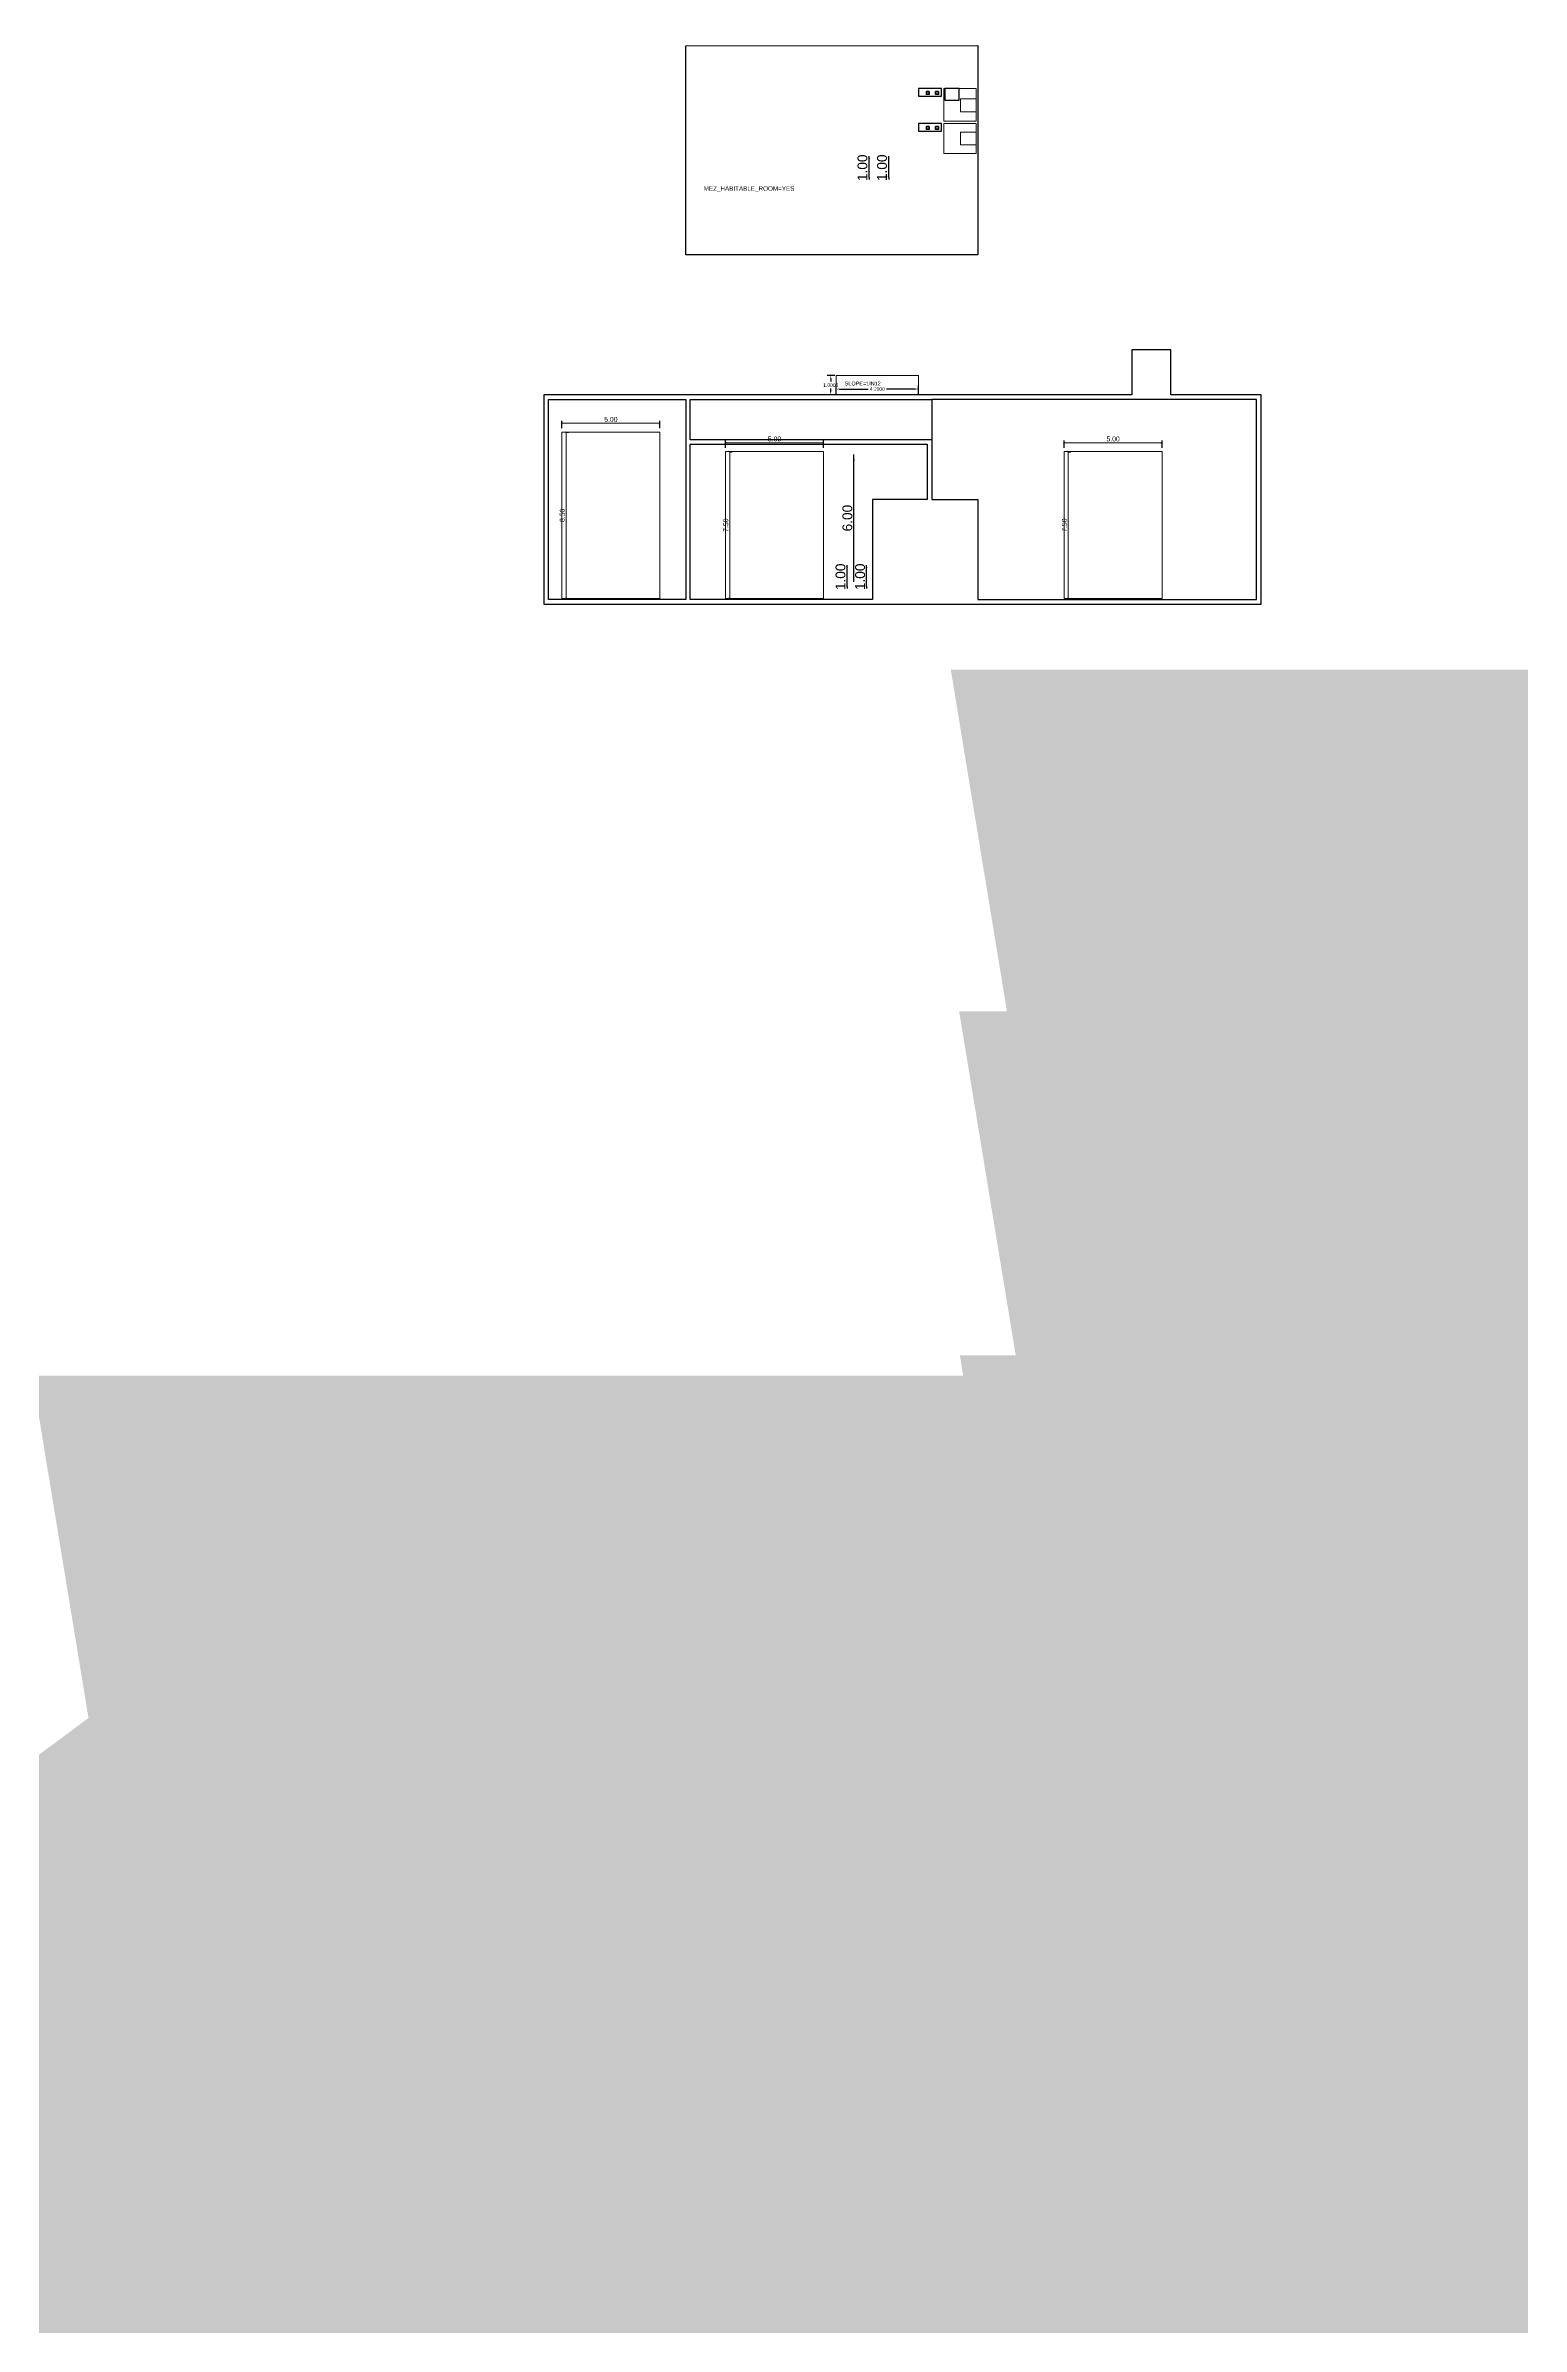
# Model space of a CAD drawing. Header units: metres. Extents: x 0 to 11269, y -5244 to -4054.
# Drawn here: x 10073.9 to 10149.3, y -4691 to -4574.5 of the extents above; entities that cross this region are included whole.
import ezdxf

# ---------------------------------------------------------------- set-up
doc = ezdxf.new("R2010")
doc.units = ezdxf.units.M
doc.header["$MEASUREMENT"] = 0
doc.header["$PDMODE"] = 2
for name, color, linetype, lineweight in [('BLK_1_DA_RAMP_1', 1, 'Continuous', 15), ('BLK_1_FLR_0_EXIT_WIDTH_STAIR', 1, 'Continuous', 15), ('BLK_1_FLR_0_REGULAR_ROOM_1', 4, 'Continuous', 15), ('BLK_1_FLR_0_REGULAR_ROOM_2', 4, 'Continuous', 15), ('BLK_1_FLR_0_REGULAR_ROOM_3', 4, 'Continuous', 15), ('BLK_1_FLR_0_ROOM_1_LIGHT_VENTILATION_1', 4, 'Continuous', 15), ('BLK_1_FLR_0_ROOM_2_LIGHT_VENTILATION_1', 4, 'Continuous', 15), ('BLK_1_FLR_0_ROOM_3_LIGHT_VENTILATION_1', 4, 'Continuous', 15), ('BLK_1_FLR_1_EXIT_WIDTH_STAIR', 1, 'Continuous', 15), ('TOILET_VENTILATION', 6, 'Continuous', 35)]:
    doc.layers.add(name, color=color, linetype=linetype, lineweight=lineweight)
for name, color, linetype in [('BLK_1_FLR_0_ EXIT_WIDTH_ DOOR', 2, 'Continuous'), ('BLK_1_FLR_0_BLT_UP_AREA', 45, 'Continuous'), ('BLK_1_FLR_0_BLT_UP_AREA_MEZ_1', 45, 'Continuous'), ('BLK_1_FLR_0_CARPET_AREA', 45, 'Continuous'), ('BLK_1_FLR_0_FLOOR_AREA_MEZ_1', 45, 'Continuous'), ('BLK_1_FLR_0_URINAL', 235, 'Continuous'), ('BLK_1_FLR_0_WASH', 56, 'Continuous'), ('BLK_1_FLR_0_WATER_CLOSET', 1, 'Continuous'), ('BLK_1_FLR_1_ EXIT_WIDTH_ DOOR', 2, 'Continuous'), ('DIM', 3, 'Continuous'), ('DIST_EXIT', 7, 'Continuous'), ('WORKSHOP_AREA', 45, 'Continuous')]:
    doc.layers.add(name, color=color, linetype=linetype)
doc.styles.add('ROMANS', font='romans.shx')
doc.styles.get("Standard").update_dxf_attribs({"font": 'arial.ttf'})
doc.styles.add('TITLE-THINBOLD', font='arial.ttf')
doc.dimstyles.new('300', dxfattribs={"dimscale": 0.1, "dimtxt": 500, "dimasz": 2000, "dimexe": 400, "dimexo": 1500, "dimgap": 0, "dimtad": 1, "dimlfac": 0.001, "dimzin": 0, "dimdsep": 46, "dimtxsty": 'Standard', "dimcen": 800, "dimse1": 1, "dimse2": 1, "dimclrd": 1, "dimclre": 5, "dimclrt": 3, "dimadec": 0, "dimazin": 0, "dimtfac": 1, "dimtix": 1, "dimtofl": 0, "dimtmove": 1, "dimatfit": 3, "dimfxl": 0, "dimtolj": 1, "dimtzin": 0, "dimarcsym": 0})
doc.dimstyles.get("Standard").update_dxf_attribs({"dimtxt": 0.18, "dimasz": 0.18, "dimexe": 0.18, "dimexo": 0.0625, "dimgap": 0.09, "dimtad": 0, "dimtih": 1, "dimtoh": 1, "dimdec": 4, "dimzin": 0, "dimdsep": 46, "dimtxsty": 'Standard', "dimcen": 0.09, "dimadec": 0, "dimazin": 0, "dimtfac": 1, "dimtdec": 4, "dimtofl": 0, "dimtmove": 0, "dimatfit": 3, "dimfxl": 0, "dimtolj": 1, "dimtzin": 0, "dimarcsym": 0})
doc.dimstyles.new('STANDARD$0', dxfattribs={"dimtxt": 200, "dimasz": 110, "dimexe": 110, "dimexo": 0.0625, "dimgap": 50, "dimtad": 2, "dimdec": 0, "dimzin": 0, "dimdsep": 46, "dimtxsty": 'ROMANS', "dimblk": 'OBLIQUE', "dimsah": 1, "dimcen": 0.09, "dimdle": 110, "dimclrd": 5, "dimclre": 5, "dimadec": 0, "dimazin": 0, "dimtfac": 1, "dimtdec": 0, "dimtofl": 0, "dimtmove": 2, "dimatfit": 3, "dimldrblk": 'OBLIQUE', "dimfxl": 0, "dimtolj": 1, "dimtzin": 0, "dimarcsym": 0})

# ---------------------------------------------------------------- blocks, each defined once
blk = doc.blocks.new('_ArchTick')
at = {"color": 0, "lineweight": 0, "const_width": 0.15}
blk.add_lwpolyline([(-0.5, -0.5), (0.5, 0.5)], dxfattribs=at)
blk = doc.blocks.new('*D213')
at = {"layer": 'BLK_1_FLR_0_EXIT_WIDTH_STAIR', "lineweight": -2}
for p, q in [((10115.82, -4601.14), (10115.82, -4601.04)), ((10115.82, -4602.14), (10115.82, -4601.14)), ((10115.82, -4602.14), (10115.82, -4602.24))]:
    blk.add_line(p, q, dxfattribs=at)
at = {"layer": 'DEFPOINTS', "color": 0}
for p in [(10115.82, -4601.14), (10116.58, -4601.14), (10116.7, -4602.14)]:
    blk.add_point(p, dxfattribs=at)
at = {"layer": 'BLK_1_FLR_0_EXIT_WIDTH_STAIR', "lineweight": -2, "xscale": 0.1, "yscale": 0.1, "zscale": 0.1}
for p, rotation in [((10115.82, -4601.14), 270), ((10115.82, -4602.14), 90)]:
    blk.add_blockref('_ArchTick', p, dxfattribs=dict(at, rotation=rotation))
at = {"layer": 'BLK_1_FLR_0_EXIT_WIDTH_STAIR', "lineweight": 0, "insert": (10115.49, -4601.64), "char_height": 0.5, "attachment_point": 5, "rotation": 90, "style": 'TITLE-THINBOLD'}
blk.add_mtext('\\A1;1.00', dxfattribs=at)
blk = doc.blocks.new('_Oblique')
at = {"color": 0, "linetype": 'ByBlock', "lineweight": -2}
blk.add_line((-0.5, -0.5), (0.5, 0.5), dxfattribs=at)
blk = doc.blocks.new('*D214')
at = {"layer": 'BLK_1_FLR_0_ EXIT_WIDTH_ DOOR', "lineweight": -2}
for p, q in [((10114.82, -4601.14), (10114.82, -4601.04)), ((10114.82, -4602.14), (10114.82, -4601.14)), ((10114.82, -4602.14), (10114.82, -4602.24))]:
    blk.add_line(p, q, dxfattribs=at)
at = {"layer": 'DEFPOINTS', "color": 0}
for p in [(10114.82, -4601.14), (10116.58, -4601.14), (10116.7, -4602.14)]:
    blk.add_point(p, dxfattribs=at)
at = {"layer": 'BLK_1_FLR_0_ EXIT_WIDTH_ DOOR', "lineweight": -2, "xscale": 0.1, "yscale": 0.1, "zscale": 0.1}
for p, rotation in [((10114.82, -4601.14), 270), ((10114.82, -4602.14), 90)]:
    blk.add_blockref('_ArchTick', p, dxfattribs=dict(at, rotation=rotation))
at = {"layer": 'BLK_1_FLR_0_ EXIT_WIDTH_ DOOR', "lineweight": 0, "insert": (10114.49, -4601.64), "char_height": 0.5, "attachment_point": 5, "rotation": 90, "style": 'TITLE-THINBOLD'}
blk.add_mtext('\\A1;1.00', dxfattribs=at)
blk = doc.blocks.new('*D225')
at = {"layer": 'DEFPOINTS', "color": 0}
for p in [(10114.82, -4595.64), (10115.17, -4595.64), (10114.82, -4601.64)]:
    blk.add_point(p, dxfattribs=at)
at = {"layer": 'DIST_EXIT', "lineweight": -2}
blk.add_line((10115.17, -4601.89), (10115.17, -4595.39), dxfattribs=at)
at = {"layer": 'DIST_EXIT', "lineweight": -2, "xscale": 0.1, "yscale": 0.1, "zscale": 0.1}
for p, rotation in [((10115.17, -4595.64), 90), ((10115.17, -4601.64), 270)]:
    blk.add_blockref('_ArchTick', p, dxfattribs=dict(at, rotation=rotation))
at = {"layer": 'DIST_EXIT', "lineweight": 0, "insert": (10114.84, -4598.64), "char_height": 0.5, "attachment_point": 5, "rotation": 90, "style": 'TITLE-THINBOLD'}
blk.add_mtext('\\A1;6.00', dxfattribs=at)
blk = doc.blocks.new('*D226')
at = {"layer": 'BLK_1_DA_RAMP_1', "color": 0, "lineweight": -2}
for p, q in [((10114.27, -4592.29), (10114.27, -4591.87)), ((10114.45, -4592.05), (10115.9, -4592.05)), ((10118.29, -4592.05), (10116.84, -4592.05)), ((10118.47, -4592.29), (10118.47, -4591.87))]:
    blk.add_line(p, q, dxfattribs=at)
at = {"layer": 'BLK_1_DA_RAMP_1', "color": 0}
for points in [[(10114.45, -4592.02), (10114.45, -4592.08), (10114.27, -4592.05)], [(10118.29, -4592.02), (10118.29, -4592.08), (10118.47, -4592.05)]]:
    blk.add_solid(points, dxfattribs=at)
at = {"layer": 'DEFPOINTS', "color": 0}
for p in [(10114.27, -4592.05), (10114.27, -4592.35), (10118.47, -4592.35)]:
    blk.add_point(p, dxfattribs=at)
at = {"layer": 'BLK_1_DA_RAMP_1', "color": 0, "insert": (10116.37, -4592.05), "char_height": 0.18, "attachment_point": 5}
blk.add_mtext('\\A1;4.2000', dxfattribs=at)
blk = doc.blocks.new('*D227')
at = {"layer": 'BLK_1_DA_RAMP_1', "color": 0, "lineweight": -2}
for p, q in [((10114.2, -4591.35), (10113.81, -4591.35)), ((10114.2, -4592.35), (10113.81, -4592.35)), ((10113.99, -4591.53), (10113.99, -4591.67)), ((10113.99, -4592.17), (10113.99, -4592.03))]:
    blk.add_line(p, q, dxfattribs=at)
at = {"layer": 'BLK_1_DA_RAMP_1', "color": 0}
for points in [[(10113.96, -4591.53), (10114.02, -4591.53), (10113.99, -4591.35)], [(10113.96, -4592.17), (10114.02, -4592.17), (10113.99, -4592.35)]]:
    blk.add_solid(points, dxfattribs=at)
at = {"layer": 'DEFPOINTS', "color": 0}
for p in [(10113.99, -4591.35), (10114.26, -4591.35), (10114.26, -4592.35)]:
    blk.add_point(p, dxfattribs=at)
at = {"layer": 'BLK_1_DA_RAMP_1', "color": 0, "insert": (10113.99, -4591.85), "char_height": 0.18, "attachment_point": 5}
blk.add_mtext('\\A1;1.0000', dxfattribs=at)
blk = doc.blocks.new('*D231')
at = {"layer": 'BLK_1_FLR_0_ROOM_1_LIGHT_VENTILATION_1', "lineweight": -2}
for p, q in [((10100.46, -4594.25), (10100.6, -4594.25)), ((10100.46, -4602.75), (10100.6, -4602.75))]:
    blk.add_line(p, q, dxfattribs=at)
at = {"layer": 'BLK_1_FLR_0_ROOM_1_LIGHT_VENTILATION_1', "color": 108}
blk.add_line((10100.48, -4602.75), (10100.48, -4594.25), dxfattribs=at)
at = {"layer": 'DEFPOINTS', "color": 0}
for p in [(10100.26, -4594.25), (10100.48, -4594.25), (10100.26, -4602.75)]:
    blk.add_point(p, dxfattribs=at)
at = {"layer": 'BLK_1_FLR_0_ROOM_1_LIGHT_VENTILATION_1', "color": 108, "xscale": 0.1, "yscale": 0.1, "zscale": 0.1}
for p, rotation in [((10100.48, -4594.25), 90), ((10100.48, -4602.75), 270)]:
    blk.add_blockref('_ArchTick', p, dxfattribs=dict(at, rotation=rotation))
at = {"layer": 'BLK_1_FLR_0_ROOM_1_LIGHT_VENTILATION_1', "color": 232, "insert": (10100.28, -4598.5), "char_height": 0.25, "attachment_point": 5, "rotation": 90, "style": 'TITLE-THINBOLD'}
blk.add_mtext('\\A1;8.50', dxfattribs=at)
blk = doc.blocks.new('*D232')
at = {"layer": 'BLK_1_FLR_0_ROOM_1_LIGHT_VENTILATION_1', "lineweight": -2}
for p, q in [((10100.26, -4594.05), (10100.26, -4593.68)), ((10105.26, -4594.05), (10105.26, -4593.68))]:
    blk.add_line(p, q, dxfattribs=at)
at = {"layer": 'BLK_1_FLR_0_ROOM_1_LIGHT_VENTILATION_1', "color": 108}
blk.add_line((10100.26, -4593.8), (10105.26, -4593.8), dxfattribs=at)
at = {"layer": 'DEFPOINTS', "color": 0}
for p in [(10100.26, -4594.25), (10105.26, -4593.8), (10105.26, -4594.25)]:
    blk.add_point(p, dxfattribs=at)
at = {"layer": 'BLK_1_FLR_0_ROOM_1_LIGHT_VENTILATION_1', "color": 108, "xscale": 0.1, "yscale": 0.1, "zscale": 0.1, "rotation": 180}
blk.add_blockref('_ArchTick', (10100.26, -4593.8), dxfattribs=at)
at = {"layer": 'BLK_1_FLR_0_ROOM_1_LIGHT_VENTILATION_1', "color": 108, "xscale": 0.1, "yscale": 0.1, "zscale": 0.1}
blk.add_blockref('_ArchTick', (10105.26, -4593.8), dxfattribs=at)
at = {"layer": 'BLK_1_FLR_0_ROOM_1_LIGHT_VENTILATION_1', "color": 232, "insert": (10102.76, -4593.6), "char_height": 0.25, "attachment_point": 5, "style": 'TITLE-THINBOLD'}
blk.add_mtext('\\A1;5.00', dxfattribs=at)
blk = doc.blocks.new('*D233')
at = {"layer": 'BLK_1_FLR_0_ROOM_2_LIGHT_VENTILATION_1', "lineweight": -2}
for p, q in [((10108.82, -4595.25), (10108.96, -4595.25)), ((10108.82, -4602.75), (10108.96, -4602.75))]:
    blk.add_line(p, q, dxfattribs=at)
at = {"layer": 'BLK_1_FLR_0_ROOM_2_LIGHT_VENTILATION_1', "color": 108}
blk.add_line((10108.83, -4602.75), (10108.83, -4595.25), dxfattribs=at)
at = {"layer": 'DEFPOINTS', "color": 0}
for p in [(10108.62, -4595.25), (10108.83, -4595.25), (10108.62, -4602.75)]:
    blk.add_point(p, dxfattribs=at)
at = {"layer": 'BLK_1_FLR_0_ROOM_2_LIGHT_VENTILATION_1', "color": 108, "xscale": 0.1, "yscale": 0.1, "zscale": 0.1}
for p, rotation in [((10108.83, -4595.25), 90), ((10108.83, -4602.75), 270)]:
    blk.add_blockref('_ArchTick', p, dxfattribs=dict(at, rotation=rotation))
at = {"layer": 'BLK_1_FLR_0_ROOM_2_LIGHT_VENTILATION_1', "color": 232, "insert": (10108.63, -4599), "char_height": 0.25, "attachment_point": 5, "rotation": 90, "style": 'TITLE-THINBOLD'}
blk.add_mtext('\\A1;7.50', dxfattribs=at)
blk = doc.blocks.new('*D234')
at = {"layer": 'BLK_1_FLR_0_ROOM_2_LIGHT_VENTILATION_1', "lineweight": -2}
for p, q in [((10108.62, -4595.05), (10108.62, -4594.68)), ((10113.62, -4595.05), (10113.62, -4594.68))]:
    blk.add_line(p, q, dxfattribs=at)
at = {"layer": 'BLK_1_FLR_0_ROOM_2_LIGHT_VENTILATION_1', "color": 108}
blk.add_line((10108.62, -4594.8), (10113.62, -4594.8), dxfattribs=at)
at = {"layer": 'DEFPOINTS', "color": 0}
for p in [(10113.62, -4594.8), (10108.62, -4595.25), (10113.62, -4595.25)]:
    blk.add_point(p, dxfattribs=at)
at = {"layer": 'BLK_1_FLR_0_ROOM_2_LIGHT_VENTILATION_1', "color": 108, "xscale": 0.1, "yscale": 0.1, "zscale": 0.1, "rotation": 180}
blk.add_blockref('_ArchTick', (10108.62, -4594.8), dxfattribs=at)
at = {"layer": 'BLK_1_FLR_0_ROOM_2_LIGHT_VENTILATION_1', "color": 108, "xscale": 0.1, "yscale": 0.1, "zscale": 0.1}
blk.add_blockref('_ArchTick', (10113.62, -4594.8), dxfattribs=at)
at = {"layer": 'BLK_1_FLR_0_ROOM_2_LIGHT_VENTILATION_1', "color": 232, "insert": (10111.12, -4594.6), "char_height": 0.25, "attachment_point": 5, "style": 'TITLE-THINBOLD'}
blk.add_mtext('\\A1;5.00', dxfattribs=at)
blk = doc.blocks.new('*D235')
at = {"layer": 'BLK_1_FLR_0_ROOM_3_LIGHT_VENTILATION_1', "lineweight": -2}
for p, q in [((10126.11, -4595.25), (10126.25, -4595.25)), ((10126.11, -4602.75), (10126.25, -4602.75))]:
    blk.add_line(p, q, dxfattribs=at)
at = {"layer": 'BLK_1_FLR_0_ROOM_3_LIGHT_VENTILATION_1', "color": 108}
blk.add_line((10126.12, -4602.75), (10126.12, -4595.25), dxfattribs=at)
at = {"layer": 'DEFPOINTS', "color": 0}
for p in [(10125.91, -4595.25), (10126.12, -4595.25), (10125.91, -4602.75)]:
    blk.add_point(p, dxfattribs=at)
at = {"layer": 'BLK_1_FLR_0_ROOM_3_LIGHT_VENTILATION_1', "color": 108, "xscale": 0.1, "yscale": 0.1, "zscale": 0.1}
for p, rotation in [((10126.12, -4595.25), 90), ((10126.12, -4602.75), 270)]:
    blk.add_blockref('_ArchTick', p, dxfattribs=dict(at, rotation=rotation))
at = {"layer": 'BLK_1_FLR_0_ROOM_3_LIGHT_VENTILATION_1', "color": 232, "insert": (10125.92, -4599), "char_height": 0.25, "attachment_point": 5, "rotation": 90, "style": 'TITLE-THINBOLD'}
blk.add_mtext('\\A1;7.50', dxfattribs=at)
blk = doc.blocks.new('*D236')
at = {"layer": 'BLK_1_FLR_0_ROOM_3_LIGHT_VENTILATION_1', "lineweight": -2}
for p, q in [((10125.91, -4595.05), (10125.91, -4594.68)), ((10130.91, -4595.05), (10130.91, -4594.68))]:
    blk.add_line(p, q, dxfattribs=at)
at = {"layer": 'BLK_1_FLR_0_ROOM_3_LIGHT_VENTILATION_1', "color": 108}
blk.add_line((10125.91, -4594.8), (10130.91, -4594.8), dxfattribs=at)
at = {"layer": 'DEFPOINTS', "color": 0}
for p in [(10130.91, -4594.8), (10125.91, -4595.25), (10130.91, -4595.25)]:
    blk.add_point(p, dxfattribs=at)
at = {"layer": 'BLK_1_FLR_0_ROOM_3_LIGHT_VENTILATION_1', "color": 108, "xscale": 0.1, "yscale": 0.1, "zscale": 0.1, "rotation": 180}
blk.add_blockref('_ArchTick', (10125.91, -4594.8), dxfattribs=at)
at = {"layer": 'BLK_1_FLR_0_ROOM_3_LIGHT_VENTILATION_1', "color": 108, "xscale": 0.1, "yscale": 0.1, "zscale": 0.1}
blk.add_blockref('_ArchTick', (10130.91, -4594.8), dxfattribs=at)
at = {"layer": 'BLK_1_FLR_0_ROOM_3_LIGHT_VENTILATION_1', "color": 232, "insert": (10128.41, -4594.6), "char_height": 0.25, "attachment_point": 5, "style": 'TITLE-THINBOLD'}
blk.add_mtext('\\A1;5.00', dxfattribs=at)
blk = doc.blocks.new('*D274')
at = {"layer": 'BLK_1_FLR_1_EXIT_WIDTH_STAIR', "lineweight": -2}
for p, q in [((10116.95, -4580.25), (10116.95, -4580.15)), ((10116.95, -4581.25), (10116.95, -4580.25)), ((10116.95, -4581.25), (10116.95, -4581.35))]:
    blk.add_line(p, q, dxfattribs=at)
at = {"layer": 'DEFPOINTS', "color": 0}
for p in [(10116.95, -4580.25), (10117.71, -4580.25), (10117.83, -4581.25)]:
    blk.add_point(p, dxfattribs=at)
at = {"layer": 'BLK_1_FLR_1_EXIT_WIDTH_STAIR', "lineweight": -2, "xscale": 0.1, "yscale": 0.1, "zscale": 0.1}
for p, rotation in [((10116.95, -4580.25), 270), ((10116.95, -4581.25), 90)]:
    blk.add_blockref('_ArchTick', p, dxfattribs=dict(at, rotation=rotation))
at = {"layer": 'BLK_1_FLR_1_EXIT_WIDTH_STAIR', "lineweight": 0, "insert": (10116.61, -4580.75), "char_height": 0.5, "attachment_point": 5, "rotation": 90, "style": 'TITLE-THINBOLD'}
blk.add_mtext('\\A1;1.00', dxfattribs=at)
blk = doc.blocks.new('*D275')
at = {"layer": 'BLK_1_FLR_1_ EXIT_WIDTH_ DOOR', "lineweight": -2}
for p, q in [((10115.95, -4580.25), (10115.95, -4580.15)), ((10115.95, -4581.25), (10115.95, -4580.25)), ((10115.95, -4581.25), (10115.95, -4581.35))]:
    blk.add_line(p, q, dxfattribs=at)
at = {"layer": 'DEFPOINTS', "color": 0}
for p in [(10115.95, -4580.25), (10117.71, -4580.25), (10117.83, -4581.25)]:
    blk.add_point(p, dxfattribs=at)
at = {"layer": 'BLK_1_FLR_1_ EXIT_WIDTH_ DOOR', "lineweight": -2, "xscale": 0.1, "yscale": 0.1, "zscale": 0.1}
for p, rotation in [((10115.95, -4580.25), 270), ((10115.95, -4581.25), 90)]:
    blk.add_blockref('_ArchTick', p, dxfattribs=dict(at, rotation=rotation))
at = {"layer": 'BLK_1_FLR_1_ EXIT_WIDTH_ DOOR', "lineweight": 0, "insert": (10115.61, -4580.75), "char_height": 0.5, "attachment_point": 5, "rotation": 90, "style": 'TITLE-THINBOLD'}
blk.add_mtext('\\A1;1.00', dxfattribs=at)

msp = doc.modelspace()

# ---------------------------------------------------------------- linework, layer by layer
at = {"layer": 'BLK_1_DA_RAMP_1'}
msp.add_lwpolyline([(10114.26979, -4591.3505), (10118.46979, -4591.3505), (10118.46979, -4592.3505), (10114.26979, -4592.3505)], close=True, dxfattribs=at)
at = {"layer": 'BLK_1_FLR_0_BLT_UP_AREA', "color": 45, "linetype": 'ByBlock'}
msp.add_lwpolyline([(10135.96479, -4592.3505), (10131.36479, -4592.3505), (10131.36479, -4590.0505), (10129.36479, -4590.0505), (10129.36479, -4592.3505), (10099.33979, -4592.3505), (10099.33979, -4603.0275), (10135.96479, -4603.0275)], close=True, dxfattribs=at)
at = {"layer": 'BLK_1_FLR_0_BLT_UP_AREA_MEZ_1', "color": 45, "linetype": 'ByBlock'}
msp.add_lwpolyline([(10106.58479, -4574.52404), (10121.49979, -4574.51154), (10121.49979, -4585.18854), (10106.58479, -4585.20104)], close=True, dxfattribs=at)
at = {"layer": 'BLK_1_FLR_0_CARPET_AREA', "color": 45, "linetype": 'ByBlock'}
for points in [[(10099.56979, -4592.5805), (10106.58479, -4592.5805), (10106.58479, -4602.7975), (10099.56979, -4602.7975)], [(10106.81479, -4592.5805), (10119.15079, -4592.5805), (10119.15079, -4594.6385), (10106.81479, -4594.6385)], [(10119.15079, -4592.5805), (10119.15079, -4597.6975), (10121.49979, -4597.6975), (10121.49979, -4602.7975), (10135.73479, -4602.7975), (10135.73479, -4592.5805)], [(10118.92079, -4594.8685), (10118.92079, -4597.6975), (10116.11479, -4597.6975), (10116.11479, -4602.7975), (10106.81479, -4602.7975), (10106.81479, -4594.8685)]]:
    msp.add_lwpolyline(points, close=True, dxfattribs=at)
at = {"layer": 'BLK_1_FLR_0_FLOOR_AREA_MEZ_1', "color": 45, "linetype": 'ByBlock'}
for points in [[(10106.58479, -4574.52404), (10121.49979, -4574.51154), (10121.49979, -4585.18854), (10106.58479, -4585.20104)], [(10135.96479, -4592.3505), (10131.36479, -4592.3505), (10131.36479, -4590.0505), (10129.36479, -4590.0505), (10129.36479, -4592.3505), (10099.33979, -4592.3505), (10099.33979, -4603.0275), (10135.96479, -4603.0275)]]:
    msp.add_lwpolyline(points, close=True, dxfattribs=at)
at = {"layer": 'BLK_1_FLR_0_REGULAR_ROOM_1', "color": 4, "lineweight": 0}
msp.add_lwpolyline([(10099.56979, -4592.5805), (10106.58479, -4592.5805), (10106.58479, -4602.7975), (10099.56979, -4602.7975)], close=True, dxfattribs=at)
at = {"layer": 'BLK_1_FLR_0_REGULAR_ROOM_2', "color": 4, "lineweight": 0}
msp.add_lwpolyline([(10118.92079, -4594.8685), (10118.92079, -4597.6975), (10116.11479, -4597.6975), (10116.11479, -4602.7975), (10106.81479, -4602.7975), (10106.81479, -4594.8685)], close=True, dxfattribs=at)
at = {"layer": 'BLK_1_FLR_0_REGULAR_ROOM_3', "color": 4, "lineweight": 0}
msp.add_lwpolyline([(10119.15079, -4592.5805), (10119.15079, -4597.6975), (10121.49979, -4597.6975), (10121.49979, -4602.7975), (10135.73479, -4602.7975), (10135.73479, -4592.5805)], close=True, dxfattribs=at)
at = {"layer": 'BLK_1_FLR_0_ROOM_1_LIGHT_VENTILATION_1'}
msp.add_lwpolyline([(10100.26427, -4594.2475), (10105.26499, -4594.2475), (10105.26499, -4602.7475), (10100.26427, -4602.7475)], close=True, dxfattribs=at)
at = {"layer": 'BLK_1_FLR_0_ROOM_2_LIGHT_VENTILATION_1'}
msp.add_lwpolyline([(10108.61586, -4595.2475), (10113.61659, -4595.2475), (10113.61659, -4602.7475), (10108.61586, -4602.7475)], close=True, dxfattribs=at)
at = {"layer": 'BLK_1_FLR_0_ROOM_3_LIGHT_VENTILATION_1'}
msp.add_lwpolyline([(10125.9082, -4595.2475), (10130.90892, -4595.2475), (10130.90892, -4602.7475), (10125.9082, -4602.7475)], close=True, dxfattribs=at)
at = {"layer": 'BLK_1_FLR_0_URINAL', "color": 235, "ltscale": 0.5}
msp.add_lwpolyline([(10119.81624, -4577.29404), (10120.54624, -4577.29404), (10120.54624, -4576.69404), (10119.81624, -4576.69404)], close=True, dxfattribs=at)
at = {"layer": 'BLK_1_FLR_0_WASH', "color": 55, "ltscale": 0.5}
for points in [[(10119.65179, -4576.69404), (10118.46579, -4576.69404), (10118.46579, -4577.08654), (10119.65179, -4577.08654)], [(10119.65179, -4578.48604), (10118.46579, -4578.48604), (10118.46579, -4578.87854), (10119.65179, -4578.87854)]]:
    msp.add_lwpolyline(points, close=True, dxfattribs=at)
at = {"layer": 'BLK_1_FLR_0_WASH', "color": 60, "lineweight": 35}
for points in [[(10119.02406, -4576.85603), (10119.02406, -4576.99404), (10118.87554, -4576.99404), (10118.87554, -4576.85603)], [(10119.49462, -4576.85603), (10119.49462, -4576.99404), (10119.3461, -4576.99404), (10119.3461, -4576.85603)], [(10119.02406, -4578.64803), (10119.02406, -4578.78604), (10118.87554, -4578.78604), (10118.87554, -4578.64803)], [(10119.49462, -4578.64803), (10119.49462, -4578.78604), (10119.3461, -4578.78604), (10119.3461, -4578.64803)]]:
    msp.add_lwpolyline(points, close=True, dxfattribs=at)
at = {"layer": 'BLK_1_FLR_0_WATER_CLOSET', "color": 1, "linetype": 'ByBlock', "lineweight": 18}
msp.add_lwpolyline([(10121.41979, -4578.37104), (10121.41979, -4576.69404), (10119.76679, -4576.69404), (10119.76679, -4578.37104)], close=True, dxfattribs=at)
at = {"layer": 'BLK_1_FLR_0_WATER_CLOSET', "color": 2, "linetype": 'ByBlock', "lineweight": 18}
msp.add_lwpolyline([(10119.76679, -4578.48604), (10119.76679, -4580.02104), (10121.41979, -4580.02104), (10121.41979, -4578.48604)], close=True, dxfattribs=at)
at = {"layer": 'TOILET_VENTILATION', "lineweight": 0}
for points in [[(10121.41979, -4577.23604), (10121.41979, -4577.88604), (10120.61979, -4577.88604), (10120.61979, -4577.23604)], [(10121.41979, -4578.92854), (10121.41979, -4579.57854), (10120.61979, -4579.57854), (10120.61979, -4578.92854)]]:
    msp.add_lwpolyline(points, close=True, dxfattribs=at)
at = {"layer": 'WORKSHOP_AREA', "color": 45, "lineweight": 0}
for points in [[(10099.56979, -4592.5805), (10106.58479, -4592.5805), (10106.58479, -4602.7975), (10099.56979, -4602.7975)], [(10106.81479, -4592.5805), (10119.15079, -4592.5805), (10119.15079, -4594.6385), (10106.81479, -4594.6385)], [(10119.15079, -4592.5805), (10119.15079, -4597.6975), (10121.49979, -4597.6975), (10121.49979, -4602.7975), (10135.73479, -4602.7975), (10135.73479, -4592.5805)], [(10118.92079, -4594.8685), (10118.92079, -4597.6975), (10116.11479, -4597.6975), (10116.11479, -4602.7975), (10106.81479, -4602.7975), (10106.81479, -4594.8685)]]:
    msp.add_lwpolyline(points, close=True, dxfattribs=at)

# ---------------------------------------------------------------- texts
at = {"layer": 'BLK_1_DA_RAMP_1', "insert": (10115.62255, -4591.66828), "char_height": 0.2, "width": 2.4, "attachment_point": 2}
msp.add_mtext('SLOPE=1IN12', dxfattribs=at)
at = {"layer": 'BLK_1_FLR_0_BLT_UP_AREA_MEZ_1', "color": 45, "linetype": 'ByBlock', "insert": (10107.5, -4581.69234), "char_height": 0.23, "width": 4.4230568, "attachment_point": 1}
msp.add_mtext('MEZ_HABITABLE_ROOM=YES', dxfattribs=at)

# ---------------------------------------------------------------- dimensions: what is measured, and where the dimension line sits
at = {"layer": 'BLK_1_DA_RAMP_1', "color": 2}
dim = msp.add_linear_dim(base=(10113.98753, -4591.3505), p1=(10114.26008, -4592.3505), p2=(10114.26008, -4591.3505), angle=90, dimstyle='STANDARD$0', override={"dimtxt": 0.18, "dimasz": 0.18, "dimexe": 0.18, "dimgap": 0.09, "dimtad": 0, "dimtih": 1, "dimtoh": 1, "dimdec": 4, "dimtxsty": 'Standard', "dimsah": 0, "dimdle": 0, "dimclrd": 0, "dimclre": 0, "dimtdec": 4, "dimtmove": 0}, dxfattribs=at)
dim.commit()
dim.dimension.update_dxf_attribs({"geometry": '*D227', "text_midpoint": (10113.98753, -4591.8505)})
at = {"layer": 'BLK_1_DA_RAMP_1'}
dim = msp.add_linear_dim(base=(10114.26979, -4592.04993), p1=(10118.46979, -4592.3505), p2=(10114.26979, -4592.3505), dimstyle='Standard', dxfattribs=at)
dim.commit()
dim.dimension.update_dxf_attribs({"geometry": '*D226', "text_midpoint": (10116.36979, -4592.04993)})
at = {"layer": 'BLK_1_FLR_0_ EXIT_WIDTH_ DOOR', "lineweight": 0}
dim = msp.add_linear_dim(base=(10114.81648, -4601.145), p1=(10116.69704, -4602.145), p2=(10116.58204, -4601.145), angle=90, dimstyle='STANDARD$0', override={"dimscale": 0.5, "dimtxt": 1, "dimasz": 0.2, "dimexe": 0.25, "dimexo": 0.4, "dimgap": 0.15, "dimtad": 1, "dimdec": 2, "dimzin": 3, "dimtxsty": 'TITLE-THINBOLD', "dimblk": 'ArchTick', "dimdle": 0.5, "dimse1": 1, "dimse2": 1, "dimclrd": 256, "dimclrt": 256, "dimadec": 1, "dimtdec": 2, "dimtix": 1, "dimtofl": 1, "dimatfit": 0}, dxfattribs=at)
dim.commit()
dim.dimension.update_dxf_attribs({"geometry": '*D214', "text_midpoint": (10114.4862, -4601.645)})
at = {"layer": 'BLK_1_FLR_0_EXIT_WIDTH_STAIR', "lineweight": 0}
dim = msp.add_linear_dim(base=(10115.81648, -4601.145), p1=(10116.69704, -4602.145), p2=(10116.58204, -4601.145), angle=90, dimstyle='STANDARD$0', override={"dimscale": 0.5, "dimtxt": 1, "dimasz": 0.2, "dimexe": 0.25, "dimexo": 0.4, "dimgap": 0.15, "dimtad": 1, "dimdec": 2, "dimzin": 3, "dimtxsty": 'TITLE-THINBOLD', "dimblk": 'ArchTick', "dimdle": 0.5, "dimse1": 1, "dimse2": 1, "dimclrd": 256, "dimclrt": 256, "dimadec": 1, "dimtdec": 2, "dimtix": 1, "dimtofl": 1, "dimatfit": 0}, dxfattribs=at)
dim.commit()
dim.dimension.update_dxf_attribs({"geometry": '*D213', "text_midpoint": (10115.4862, -4601.645)})
at = {"layer": 'BLK_1_FLR_0_ROOM_1_LIGHT_VENTILATION_1', "color": 232}
for base, p1, p2, angle, picture, middle in [((10105.26499, -4593.80197), (10100.26427, -4594.2475), (10105.26499, -4594.2475), 180, '*D232', (10102.76463, -4593.59933)), ((10100.47942, -4594.2475), (10100.26427, -4602.7475), (10100.26427, -4594.2475), 90, '*D231', (10100.27678, -4598.4975))]:
    dim = msp.add_linear_dim(base=base, p1=p1, p2=p2, angle=angle, dimstyle='Standard', override={"dimscale": 0.5, "dimtxt": 0.5, "dimasz": 0.2, "dimexe": 0.25, "dimexo": 0.4, "dimgap": 0.15, "dimtad": 1, "dimtih": 0, "dimtoh": 0, "dimdec": 2, "dimzin": 3, "dimtxsty": 'TITLE-THINBOLD', "dimblk": 'ArchTick', "dimclrd": 108, "dimclre": 256, "dimclrt": 232, "dimadec": 1, "dimtdec": 2, "dimtix": 1, "dimtofl": 1, "dimatfit": 0, "dimfxl": 5, "dimtfillclr": 256, "dimlwd": 65535, "dimarcsym": 1}, dxfattribs=at)
    dim.commit()
    dim.dimension.update_dxf_attribs({"geometry": picture, "text_midpoint": middle})
at = {"layer": 'BLK_1_FLR_0_ROOM_2_LIGHT_VENTILATION_1', "color": 232}
for base, p1, p2, angle, picture, middle in [((10113.61659, -4594.80197), (10108.61586, -4595.2475), (10113.61659, -4595.2475), 180, '*D234', (10111.11623, -4594.59933)), ((10108.83101, -4595.2475), (10108.61586, -4602.7475), (10108.61586, -4595.2475), 90, '*D233', (10108.62837, -4598.9975))]:
    dim = msp.add_linear_dim(base=base, p1=p1, p2=p2, angle=angle, dimstyle='Standard', override={"dimscale": 0.5, "dimtxt": 0.5, "dimasz": 0.2, "dimexe": 0.25, "dimexo": 0.4, "dimgap": 0.15, "dimtad": 1, "dimtih": 0, "dimtoh": 0, "dimdec": 2, "dimzin": 3, "dimtxsty": 'TITLE-THINBOLD', "dimblk": 'ArchTick', "dimclrd": 108, "dimclre": 256, "dimclrt": 232, "dimadec": 1, "dimtdec": 2, "dimtix": 1, "dimtofl": 1, "dimatfit": 0, "dimfxl": 5, "dimtfillclr": 256, "dimlwd": 65535, "dimarcsym": 1}, dxfattribs=at)
    dim.commit()
    dim.dimension.update_dxf_attribs({"geometry": picture, "text_midpoint": middle})
at = {"layer": 'BLK_1_FLR_0_ROOM_3_LIGHT_VENTILATION_1', "color": 232}
for base, p1, p2, angle, picture, middle in [((10130.90892, -4594.80197), (10125.9082, -4595.2475), (10130.90892, -4595.2475), 180, '*D236', (10128.40856, -4594.59933)), ((10126.12335, -4595.2475), (10125.9082, -4602.7475), (10125.9082, -4595.2475), 90, '*D235', (10125.9207, -4598.9975))]:
    dim = msp.add_linear_dim(base=base, p1=p1, p2=p2, angle=angle, dimstyle='Standard', override={"dimscale": 0.5, "dimtxt": 0.5, "dimasz": 0.2, "dimexe": 0.25, "dimexo": 0.4, "dimgap": 0.15, "dimtad": 1, "dimtih": 0, "dimtoh": 0, "dimdec": 2, "dimzin": 3, "dimtxsty": 'TITLE-THINBOLD', "dimblk": 'ArchTick', "dimclrd": 108, "dimclre": 256, "dimclrt": 232, "dimadec": 1, "dimtdec": 2, "dimtix": 1, "dimtofl": 1, "dimatfit": 0, "dimfxl": 5, "dimtfillclr": 256, "dimlwd": 65535, "dimarcsym": 1}, dxfattribs=at)
    dim.commit()
    dim.dimension.update_dxf_attribs({"geometry": picture, "text_midpoint": middle})
at = {"layer": 'BLK_1_FLR_1_ EXIT_WIDTH_ DOOR', "lineweight": 0}
dim = msp.add_linear_dim(base=(10115.94508, -4580.25104), p1=(10117.82564, -4581.25104), p2=(10117.71064, -4580.25104), angle=90, dimstyle='STANDARD$0', override={"dimscale": 0.5, "dimtxt": 1, "dimasz": 0.2, "dimexe": 0.25, "dimexo": 0.4, "dimgap": 0.15, "dimtad": 1, "dimdec": 2, "dimzin": 3, "dimtxsty": 'TITLE-THINBOLD', "dimblk": 'ArchTick', "dimdle": 0.5, "dimse1": 1, "dimse2": 1, "dimclrd": 256, "dimclrt": 256, "dimadec": 1, "dimtdec": 2, "dimtix": 1, "dimtofl": 1, "dimatfit": 0}, dxfattribs=at)
dim.commit()
dim.dimension.update_dxf_attribs({"geometry": '*D275', "text_midpoint": (10115.61479, -4580.75104)})
at = {"layer": 'BLK_1_FLR_1_EXIT_WIDTH_STAIR', "lineweight": 0}
dim = msp.add_linear_dim(base=(10116.94508, -4580.25104), p1=(10117.82564, -4581.25104), p2=(10117.71064, -4580.25104), angle=90, dimstyle='STANDARD$0', override={"dimscale": 0.5, "dimtxt": 1, "dimasz": 0.2, "dimexe": 0.25, "dimexo": 0.4, "dimgap": 0.15, "dimtad": 1, "dimdec": 2, "dimzin": 3, "dimtxsty": 'TITLE-THINBOLD', "dimblk": 'ArchTick', "dimdle": 0.5, "dimse1": 1, "dimse2": 1, "dimclrd": 256, "dimclrt": 256, "dimadec": 1, "dimtdec": 2, "dimtix": 1, "dimtofl": 1, "dimatfit": 0}, dxfattribs=at)
dim.commit()
dim.dimension.update_dxf_attribs({"geometry": '*D274', "text_midpoint": (10116.61479, -4580.75104)})
at = {"layer": 'DIST_EXIT', "lineweight": 0}
dim = msp.add_linear_dim(base=(10115.17117, -4595.645), p1=(10114.81648, -4601.645), p2=(10114.81648, -4595.645), angle=90, dimstyle='STANDARD$0', override={"dimscale": 0.5, "dimtxt": 1, "dimasz": 0.2, "dimexe": 0.25, "dimexo": 0.4, "dimgap": 0.15, "dimtad": 1, "dimdec": 2, "dimzin": 3, "dimtxsty": 'TITLE-THINBOLD', "dimblk": 'ArchTick', "dimdle": 0.5, "dimse1": 1, "dimse2": 1, "dimclrd": 256, "dimclrt": 256, "dimadec": 1, "dimtdec": 2, "dimtix": 1, "dimtofl": 1, "dimatfit": 0}, dxfattribs=at)
dim.commit()
dim.dimension.update_dxf_attribs({"geometry": '*D225', "text_midpoint": (10114.84089, -4598.645)})

# ---------------------------------------------------------------- leaders
at = {"layer": 'DIM', "color": 4, "linetype": 'ByBlock', "ltscale": 100}
for points in [[(10152.99916, -4806.37673), (10152.99916, -4805.5143), (10153.30096, -4805.5143)], [(10153.34729, -4806.7233), (10153.34729, -4806.1563), (10153.54492, -4806.1563)], [(10153.42763, -4823.83229), (10153.42763, -4822.96986), (10153.67809, -4822.96986)], [(10153.77576, -4824.17886), (10153.77576, -4823.61186), (10153.98654, -4823.61186)], [(10153.46239, -4841.39904), (10153.46239, -4840.53661), (10153.57002, -4840.53661)], [(10106.09031, -4842.44257), (10106.09031, -4841.80307), (10106.34931, -4841.80307)], [(10153.81052, -4841.74561), (10153.81052, -4841.17861), (10153.88852, -4841.17861)], [(10107.43556, -4843.33111), (10107.43556, -4842.90272), (10107.69456, -4842.90272)], [(10238.737, -4837.25465), (10238.40361, -4836.58757), (10238.2987, -4836.58757)], [(10184.26906, -4828.67201), (10184.01166, -4828.32442), (10183.86011, -4828.32442)], [(10129.50105, -4842.5805), (10129.18155, -4841.941), (10129.44055, -4841.941)], [(10169.83386, -4848.03064), (10169.48627, -4847.57697), (10169.48627, -4847.42542)]]:
    msp.add_leader(points, dimstyle='300', override={"dimgap": 0.04, "dimtad": 0, "dimfxl": 0.1875}, dxfattribs=at)
at = {"layer": 'DIM', "color": 7, "linetype": 'ByBlock', "ltscale": 100}
for points in [[(10110.17667, -4850.09668), (10110.17667, -4849.39748)], [(10115.89514, -4850.35022), (10115.89514, -4849.70482), (10115.49375, -4849.8937)]]:
    msp.add_leader(points, dimstyle='300', override={"dimgap": 0.04, "dimtad": 0, "dimfxl": 0.1875}, dxfattribs=at)

doc.saveas('drawing.dxf')
